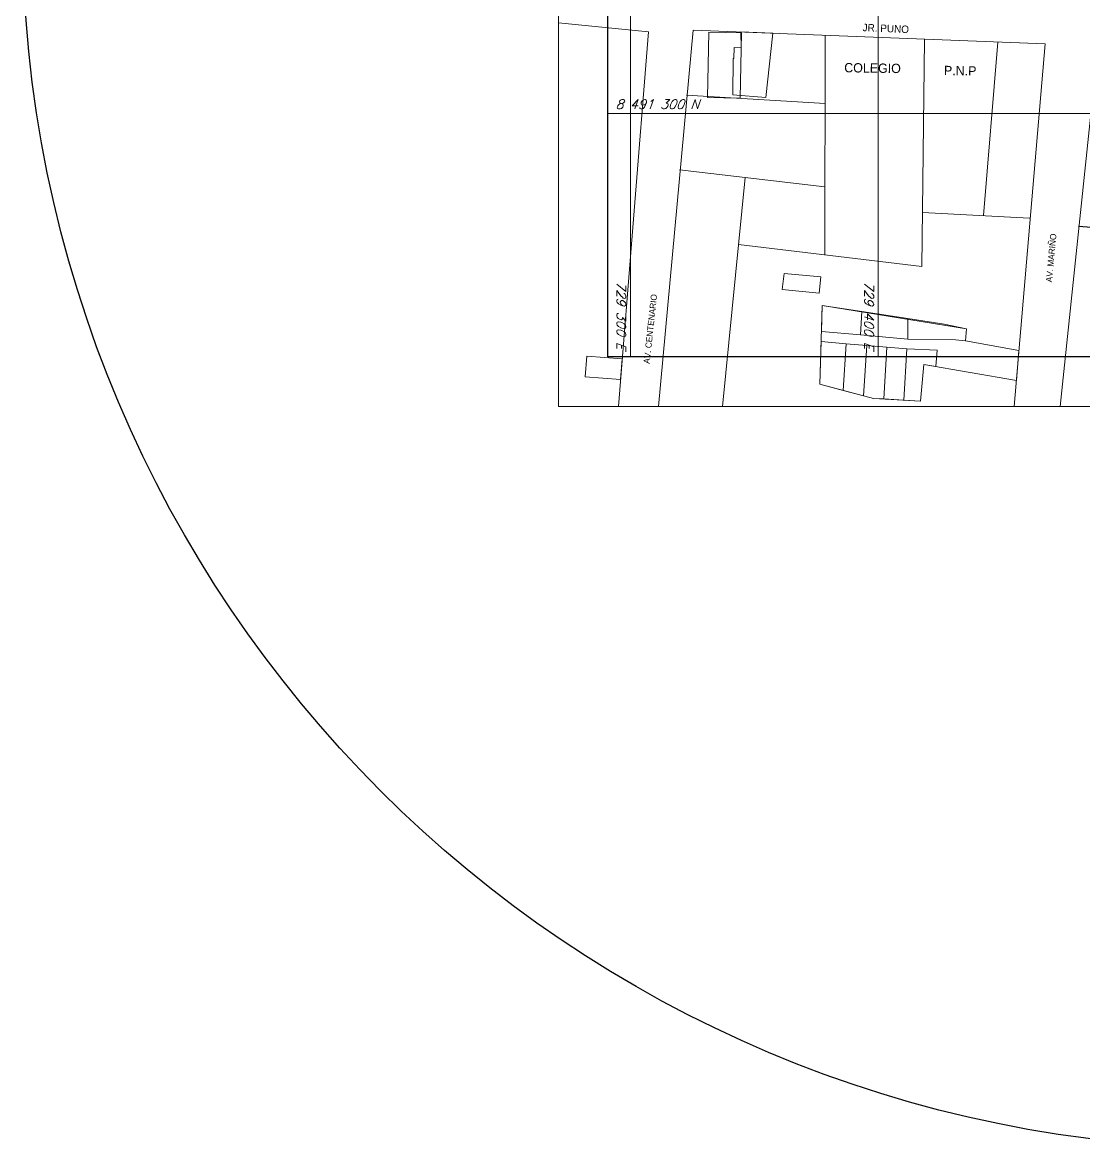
# Model space of a CAD drawing. Header units: metres. Extents: x 729055 to 735546, y 8489029 to 8491869.
# Drawn here: x 729054.5 to 729482.8, y 8490882.3 to 8491336.7 of the extents above; entities that cross this region are included whole.
import ezdxf
from ezdxf.enums import TextEntityAlignment as Align

# ---------------------------------------------------------------- set-up
doc = ezdxf.new("R2010")
doc.units = ezdxf.units.M
for name, color, linetype, lineweight in [('CATASTRO', 1, 'Continuous', 18), ('GRILLAS', 7, 'Continuous', 0), ('lotes', 146, 'Continuous', 18), ('TEXTO', 7, 'Continuous', 0)]:
    doc.layers.add(name, color=color, linetype=linetype, lineweight=lineweight)
doc.styles.add('SIMPLEX', font='simplex.shx', dxfattribs={"width": 0.75, "oblique": 20, "height": 1.75})
doc.styles.get("Standard").update_dxf_attribs({"font": 'BELL.TTF'})

msp = doc.modelspace()

# ---------------------------------------------------------------- linework, layer by layer
msp.add_line((729504.945, 8491252.368), (729480.835, 8491254.442))
at = {"color": 5, "lineweight": -3, "flags": 128}
msp.add_lwpolyline([(729830.647, 8491557.588), (729830.647, 8491201.81), (729290.867, 8491201.81), (729290.867, 8491557.588), (729830.647, 8491557.588)], close=True, dxfattribs=at)
at = {"color": 251}
msp.add_circle((729547.655, 8491375.445), 493.151, dxfattribs=at)
at = {"layer": 'CATASTRO'}
for p, q in [((729307.266, 8491332.903), (729270.867, 8491336.612)), ((729295.111, 8491181.81), (729307.266, 8491332.903)), ((729325.184, 8491333.638), (729311.208, 8491181.81)), ((729467.308, 8491328.116), (729325.184, 8491333.638)), ((729454.846, 8491181.81), (729467.308, 8491328.116)), ((729473.443, 8491181.81), (729488.672, 8491326.831))]:
    msp.add_line(p, q, dxfattribs=at)
at = {"layer": 'GRILLAS'}
msp.add_lwpolyline([(729270.867, 8491181.81), (729270.867, 8491577.588), (729850.647, 8491577.588), (729850.647, 8491181.81)], close=True, dxfattribs=at)
for points in [[(729290.867, 8491201.81), (729830.647, 8491201.81), (729830.647, 8491557.588), (729290.867, 8491557.588), (729290.867, 8491201.81)], [(729290.867, 8491201.81), (729290.867, 8491557.588), (729830.647, 8491557.588), (729830.647, 8491201.81), (729290.867, 8491201.81)], [(729300, 8491201.81), (729300, 8491557.588)], [(729400, 8491201.81), (729400, 8491557.588)], [(729290.867, 8491300), (729830.647, 8491300)]]:
    msp.add_lwpolyline(points, dxfattribs=at)
at = {"layer": 'lotes'}
for p, q in [((729378.38, 8491242.948), (729378.525, 8491331.495)), ((729417.523, 8491238.28), (729418.635, 8491329.93)), ((729442.522, 8491258.786), (729448.233, 8491328.775)), ((729322.545, 8491307.473), (729378.48, 8491304.108)), ((729319.758, 8491277.249), (729378.425, 8491270.384)), ((729337.126, 8491181.81), (729346.291, 8491274.144)), ((729417.788, 8491260.117), (729461.081, 8491257.786)), ((729343.606, 8491247.095), (729417.523, 8491238.28))]:
    msp.add_line(p, q, dxfattribs=at)
for points in [[(729331.596, 8491332.865), (729344.746, 8491332.595), (729344.206, 8491306.205), (729331.056, 8491306.475)], [(729357.41, 8491332.386), (729344.471, 8491332.913), (729344.689, 8491326.551), (729341.79, 8491326.645), (729341.634, 8491322.147), (729341.454, 8491322.147), (729341.205, 8491307.549), (729354.559, 8491306.442)], [(729362.004, 8491235.482), (729376.735, 8491234.125), (729376.132, 8491227.553), (729361.199, 8491228.933)], [(729282.306, 8491202.135), (729296.616, 8491201.025), (729295.966, 8491192.685), (729281.656, 8491193.785)]]:
    msp.add_lwpolyline(points, close=True, dxfattribs=at)
for points in [[(729377.346, 8491222.557), (729435.584, 8491213.1), (729435.192, 8491208.195), (729456.762, 8491204.41), (729455.74, 8491192.303), (729418.356, 8491198.658), (729417.047, 8491183.966), (729398.018, 8491185.048), (729376.451, 8491190.72), (729377.346, 8491222.557)], [(729377.049, 8491211.979), (729377.346, 8491222.557), (729393.29, 8491220.115), (729392.739, 8491210.614), (729377.049, 8491211.979)], [(729411.97, 8491217.253), (729411.976, 8491208.955), (729392.739, 8491210.614), (729393.29, 8491220.115), (729411.97, 8491217.253)], [(729411.975, 8491208.955), (729411.97, 8491217.253), (729426.575, 8491215.015), (729435.584, 8491213.1), (729435.192, 8491208.195), (729431.223, 8491208.62), (729411.975, 8491208.955)], [(729386.987, 8491207.1), (729385.762, 8491188.271), (729376.451, 8491190.72), (729376.936, 8491207.974), (729386.987, 8491207.1)], [(729395.405, 8491206.368), (729394.079, 8491186.084), (729385.762, 8491188.271), (729386.987, 8491207.1), (729395.405, 8491206.368)], [(729403.385, 8491205.674), (729402.169, 8491184.812), (729398.018, 8491185.048), (729394.079, 8491186.084), (729395.405, 8491206.368), (729403.385, 8491205.674)], [(729411.464, 8491204.972), (729410.256, 8491184.352), (729402.169, 8491184.812), (729403.385, 8491205.674), (729411.464, 8491204.972)], [(729423.756, 8491204.521), (729423.196, 8491197.835), (729418.356, 8491198.658), (729417.047, 8491183.966), (729410.256, 8491184.352), (729411.464, 8491204.972), (729423.756, 8491204.521)]]:
    msp.add_lwpolyline(points, dxfattribs=at)

# ---------------------------------------------------------------- texts
at = {"layer": 'TEXTO'}
msp.add_text('JR. PUNO', height=3, rotation=357.53239, dxfattribs=at).set_placement((729393.606, 8491333.254))
at = {"layer": 'TEXTO', "lineweight": 0}
for s, height, rotation, p in [('COLEGIO', 3.75, 359.10802, (729386.216, 8491316.657)), ('P.N.P', 3.75, 359.10802, (729426.478, 8491315.519)), ('AV. MARIÑO', 2.5, 84.73859, (729470.122, 8491231.81)), ('AV. CENTENARIO', 2.5, 83.7769, (729307.667, 8491198.894))]:
    msp.add_text(s, height=height, rotation=rotation, dxfattribs=at).set_placement(p)
at = {"layer": 'TEXTO', "style": 'SIMPLEX', "oblique": 20}
msp.add_text('8 491 300 N', height=3.75, dxfattribs=at).set_placement((729293.867, 8491303.75), align=Align.MIDDLE_LEFT)
for s, p in [('729 300 E', (729296.25, 8491204.81)), ('729 400 E', (729396.25, 8491204.81))]:
    msp.add_text(s, height=3.75, rotation=270, dxfattribs=at).set_placement(p, align=Align.MIDDLE_RIGHT)

doc.saveas('drawing.dxf')
